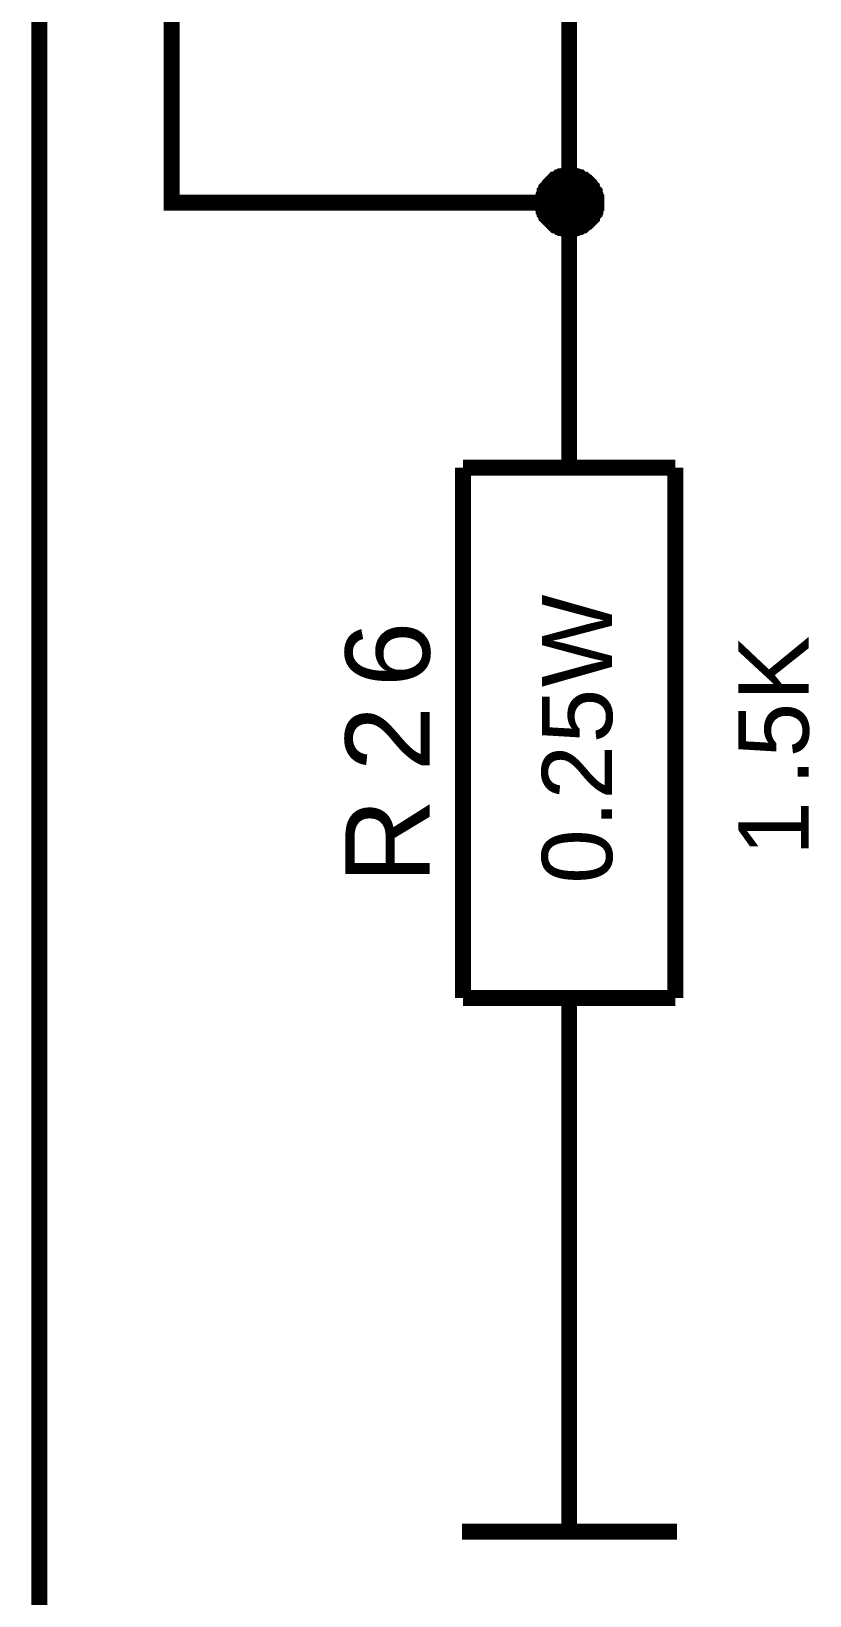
# Model space of a CAD drawing. Header units: millimetres. Extents: x -2024 to 917, y -725 to 13.
# Drawn here: x 456.93 to 471.62, y -607.58 to -578.07 of the extents above; entities that cross this region are included whole.
import ezdxf

# ---------------------------------------------------------------- set-up
doc = ezdxf.new("R2010")
doc.units = ezdxf.units.MM
doc.layers.add('Sheet', color=255, linetype='Continuous')
doc.styles.get("Standard").update_dxf_attribs({"font": 'arial.ttf'})

msp = doc.modelspace()

# ---------------------------------------------------------------- linework, layer by layer
at = {"layer": 'Sheet'}
for points, const_width in [([(467.078, -638.79), (457.082, -638.79), (457.082, -538.791)], 0.3), ([(467.078, -581.298), (459.581, -581.298), (459.581, -538.791)], 0.3), ([(467.078, -576.297), (467.078, -578.797)], 0.3), ([(467.078, -583.798), (467.078, -581.298), (467.078, -578.797)], 0.3), ([(466.582, -581.298), (466.582, -581.265), (466.582, -581.248), (466.582, -581.215), (466.598, -581.198), (466.598, -581.165), (466.598, -581.149), (466.615, -581.116), (466.615, -581.099), (466.632, -581.083), (466.648, -581.049), (466.648, -581.033), (466.665, -581.016), (466.681, -581), (466.698, -580.967), (466.714, -580.95), (466.731, -580.934), (466.747, -580.917), (466.764, -580.9), (466.781, -580.884), (466.797, -580.867), (466.814, -580.867), (466.847, -580.851), (466.863, -580.834), (466.88, -580.818), (466.913, -580.818), (466.929, -580.801), (466.946, -580.801), (466.979, -580.801), (466.996, -580.784), (467.029, -580.784), (467.045, -580.784), (467.078, -580.784)], 0.3), ([(466.582, -581.298), (466.582, -581.265), (466.582, -581.248), (466.582, -581.215), (466.598, -581.198), (466.598, -581.165), (466.598, -581.149), (466.615, -581.116), (466.615, -581.099), (466.632, -581.083), (466.648, -581.049), (466.648, -581.033), (466.665, -581.016), (466.681, -581), (466.698, -580.967), (466.714, -580.95), (466.731, -580.934), (466.747, -580.917), (466.764, -580.9), (466.781, -580.884), (466.797, -580.867), (466.814, -580.867), (466.847, -580.851), (466.863, -580.834), (466.88, -580.818), (466.913, -580.818), (466.929, -580.801), (466.946, -580.801), (466.979, -580.801), (466.996, -580.784), (467.029, -580.784), (467.045, -580.784), (467.078, -580.784)], 0.3), ([(466.582, -581.298), (466.582, -581.265), (466.582, -581.248), (466.582, -581.215), (466.598, -581.198), (466.598, -581.165), (466.598, -581.149), (466.615, -581.116), (466.615, -581.099), (466.632, -581.083), (466.648, -581.049), (466.648, -581.033), (466.665, -581.016), (466.681, -581), (466.698, -580.967), (466.714, -580.95), (466.731, -580.934), (466.747, -580.917), (466.764, -580.9), (466.781, -580.884), (466.797, -580.867), (466.814, -580.867), (466.847, -580.851), (466.863, -580.834), (466.88, -580.818), (466.913, -580.818), (466.929, -580.801), (466.946, -580.801), (466.979, -580.801), (466.996, -580.784), (467.029, -580.784), (467.045, -580.784), (467.078, -580.784)], 0.3), ([(466.582, -581.298), (466.582, -581.265), (466.582, -581.248), (466.582, -581.215), (466.598, -581.198), (466.598, -581.165), (466.598, -581.149), (466.615, -581.116), (466.615, -581.099), (466.632, -581.083), (466.648, -581.049), (466.648, -581.033), (466.665, -581.016), (466.681, -581), (466.698, -580.967), (466.714, -580.95), (466.731, -580.934), (466.747, -580.917), (466.764, -580.9), (466.781, -580.884), (466.797, -580.867), (466.814, -580.867), (466.847, -580.851), (466.863, -580.834), (466.88, -580.818), (466.913, -580.818), (466.929, -580.801), (466.946, -580.801), (466.979, -580.801), (466.996, -580.784), (467.029, -580.784), (467.045, -580.784), (467.078, -580.784)], 0.3), ([(466.582, -581.298), (466.582, -581.265), (466.582, -581.248), (466.582, -581.215), (466.598, -581.198), (466.598, -581.165), (466.598, -581.149), (466.615, -581.116), (466.615, -581.099), (466.632, -581.083), (466.648, -581.049), (466.648, -581.033), (466.665, -581.016), (466.681, -581), (466.698, -580.967), (466.714, -580.95), (466.731, -580.934), (466.747, -580.917), (466.764, -580.9), (466.781, -580.884), (466.797, -580.867), (466.814, -580.867), (466.847, -580.851), (466.863, -580.834), (466.88, -580.818), (466.913, -580.818), (466.929, -580.801), (466.946, -580.801), (466.979, -580.801), (466.996, -580.784), (467.029, -580.784), (467.045, -580.784), (467.078, -580.784)], 0.0991), ([(466.582, -581.298), (466.582, -581.265), (466.582, -581.248), (466.582, -581.215), (466.598, -581.198), (466.598, -581.165), (466.598, -581.149), (466.615, -581.116), (466.615, -581.099), (466.632, -581.083), (466.648, -581.049), (466.648, -581.033), (466.665, -581.016), (466.681, -581), (466.698, -580.967), (466.714, -580.95), (466.731, -580.934), (466.747, -580.917), (466.764, -580.9), (466.781, -580.884), (466.797, -580.867), (466.814, -580.867), (466.847, -580.851), (466.863, -580.834), (466.88, -580.818), (466.913, -580.818), (466.929, -580.801), (466.946, -580.801), (466.979, -580.801), (466.996, -580.784), (467.029, -580.784), (467.045, -580.784), (467.078, -580.784)], 0.0991), ([(466.582, -581.298), (466.582, -581.265), (466.582, -581.248), (466.582, -581.215), (466.598, -581.198), (466.598, -581.165), (466.598, -581.149), (466.615, -581.116), (466.615, -581.099), (466.632, -581.083), (466.648, -581.049), (466.648, -581.033), (466.665, -581.016), (466.681, -581), (466.698, -580.967), (466.714, -580.95), (466.731, -580.934), (466.747, -580.917), (466.764, -580.9), (466.781, -580.884), (466.797, -580.867), (466.814, -580.867), (466.847, -580.851), (466.863, -580.834), (466.88, -580.818), (466.913, -580.818), (466.929, -580.801), (466.946, -580.801), (466.979, -580.801), (466.996, -580.784), (467.029, -580.784), (467.045, -580.784), (467.078, -580.784)], 0.0991), ([(466.582, -581.298), (466.582, -581.265), (466.582, -581.248), (466.582, -581.215), (466.598, -581.198), (466.598, -581.165), (466.598, -581.149), (466.615, -581.116), (466.615, -581.099), (466.632, -581.083), (466.648, -581.049), (466.648, -581.033), (466.665, -581.016), (466.681, -581), (466.698, -580.967), (466.714, -580.95), (466.731, -580.934), (466.747, -580.917), (466.764, -580.9), (466.781, -580.884), (466.797, -580.867), (466.814, -580.867), (466.847, -580.851), (466.863, -580.834), (466.88, -580.818), (466.913, -580.818), (466.929, -580.801), (466.946, -580.801), (466.979, -580.801), (466.996, -580.784), (467.029, -580.784), (467.045, -580.784), (467.078, -580.784)], 0.0991), ([(467.078, -580.784), (467.078, -580.784)], 0.3), ([(467.078, -580.784), (467.112, -580.784), (467.128, -580.784), (467.161, -580.784), (467.178, -580.801), (467.211, -580.801), (467.227, -580.801), (467.261, -580.818), (467.277, -580.818), (467.294, -580.834), (467.327, -580.851), (467.343, -580.867), (467.36, -580.867), (467.376, -580.884), (467.409, -580.9), (467.426, -580.917), (467.443, -580.934), (467.459, -580.95), (467.476, -580.967), (467.492, -581), (467.509, -581.016), (467.509, -581.033), (467.525, -581.049), (467.542, -581.083), (467.558, -581.099), (467.558, -581.116), (467.575, -581.149), (467.575, -581.165), (467.575, -581.198), (467.592, -581.215), (467.592, -581.248), (467.592, -581.265), (467.592, -581.298)], 0.3), ([(467.078, -580.784), (467.078, -580.784)], 0.3), ([(467.078, -580.784), (467.112, -580.784), (467.128, -580.784), (467.161, -580.784), (467.178, -580.801), (467.211, -580.801), (467.227, -580.801), (467.261, -580.818), (467.277, -580.818), (467.294, -580.834), (467.327, -580.851), (467.343, -580.867), (467.36, -580.867), (467.376, -580.884), (467.409, -580.9), (467.426, -580.917), (467.443, -580.934), (467.459, -580.95), (467.476, -580.967), (467.492, -581), (467.509, -581.016), (467.509, -581.033), (467.525, -581.049), (467.542, -581.083), (467.558, -581.099), (467.558, -581.116), (467.575, -581.149), (467.575, -581.165), (467.575, -581.198), (467.592, -581.215), (467.592, -581.248), (467.592, -581.265), (467.592, -581.298)], 0.3), ([(467.078, -580.784), (467.078, -580.784)], 0.3), ([(467.078, -580.784), (467.112, -580.784), (467.128, -580.784), (467.161, -580.784), (467.178, -580.801), (467.211, -580.801), (467.227, -580.801), (467.261, -580.818), (467.277, -580.818), (467.294, -580.834), (467.327, -580.851), (467.343, -580.867), (467.36, -580.867), (467.376, -580.884), (467.409, -580.9), (467.426, -580.917), (467.443, -580.934), (467.459, -580.95), (467.476, -580.967), (467.492, -581), (467.509, -581.016), (467.509, -581.033), (467.525, -581.049), (467.542, -581.083), (467.558, -581.099), (467.558, -581.116), (467.575, -581.149), (467.575, -581.165), (467.575, -581.198), (467.592, -581.215), (467.592, -581.248), (467.592, -581.265), (467.592, -581.298)], 0.3), ([(467.078, -580.784), (467.078, -580.784)], 0.3), ([(467.078, -580.784), (467.112, -580.784), (467.128, -580.784), (467.161, -580.784), (467.178, -580.801), (467.211, -580.801), (467.227, -580.801), (467.261, -580.818), (467.277, -580.818), (467.294, -580.834), (467.327, -580.851), (467.343, -580.867), (467.36, -580.867), (467.376, -580.884), (467.409, -580.9), (467.426, -580.917), (467.443, -580.934), (467.459, -580.95), (467.476, -580.967), (467.492, -581), (467.509, -581.016), (467.509, -581.033), (467.525, -581.049), (467.542, -581.083), (467.558, -581.099), (467.558, -581.116), (467.575, -581.149), (467.575, -581.165), (467.575, -581.198), (467.592, -581.215), (467.592, -581.248), (467.592, -581.265), (467.592, -581.298)], 0.3), ([(467.078, -580.784), (467.078, -580.784)], 0.0991), ([(467.078, -580.784), (467.112, -580.784), (467.128, -580.784), (467.161, -580.784), (467.178, -580.801), (467.211, -580.801), (467.227, -580.801), (467.261, -580.818), (467.277, -580.818), (467.294, -580.834), (467.327, -580.851), (467.343, -580.867), (467.36, -580.867), (467.376, -580.884), (467.409, -580.9), (467.426, -580.917), (467.443, -580.934), (467.459, -580.95), (467.476, -580.967), (467.492, -581), (467.509, -581.016), (467.509, -581.033), (467.525, -581.049), (467.542, -581.083), (467.558, -581.099), (467.558, -581.116), (467.575, -581.149), (467.575, -581.165), (467.575, -581.198), (467.592, -581.215), (467.592, -581.248), (467.592, -581.265), (467.592, -581.298)], 0.0991), ([(467.078, -580.784), (467.078, -580.784)], 0.0991), ([(467.078, -580.784), (467.112, -580.784), (467.128, -580.784), (467.161, -580.784), (467.178, -580.801), (467.211, -580.801), (467.227, -580.801), (467.261, -580.818), (467.277, -580.818), (467.294, -580.834), (467.327, -580.851), (467.343, -580.867), (467.36, -580.867), (467.376, -580.884), (467.409, -580.9), (467.426, -580.917), (467.443, -580.934), (467.459, -580.95), (467.476, -580.967), (467.492, -581), (467.509, -581.016), (467.509, -581.033), (467.525, -581.049), (467.542, -581.083), (467.558, -581.099), (467.558, -581.116), (467.575, -581.149), (467.575, -581.165), (467.575, -581.198), (467.592, -581.215), (467.592, -581.248), (467.592, -581.265), (467.592, -581.298)], 0.0991), ([(467.078, -580.784), (467.078, -580.784)], 0.0991), ([(467.078, -580.784), (467.112, -580.784), (467.128, -580.784), (467.161, -580.784), (467.178, -580.801), (467.211, -580.801), (467.227, -580.801), (467.261, -580.818), (467.277, -580.818), (467.294, -580.834), (467.327, -580.851), (467.343, -580.867), (467.36, -580.867), (467.376, -580.884), (467.409, -580.9), (467.426, -580.917), (467.443, -580.934), (467.459, -580.95), (467.476, -580.967), (467.492, -581), (467.509, -581.016), (467.509, -581.033), (467.525, -581.049), (467.542, -581.083), (467.558, -581.099), (467.558, -581.116), (467.575, -581.149), (467.575, -581.165), (467.575, -581.198), (467.592, -581.215), (467.592, -581.248), (467.592, -581.265), (467.592, -581.298)], 0.0991), ([(467.078, -580.784), (467.078, -580.784)], 0.0991), ([(467.078, -580.784), (467.112, -580.784), (467.128, -580.784), (467.161, -580.784), (467.178, -580.801), (467.211, -580.801), (467.227, -580.801), (467.261, -580.818), (467.277, -580.818), (467.294, -580.834), (467.327, -580.851), (467.343, -580.867), (467.36, -580.867), (467.376, -580.884), (467.409, -580.9), (467.426, -580.917), (467.443, -580.934), (467.459, -580.95), (467.476, -580.967), (467.492, -581), (467.509, -581.016), (467.509, -581.033), (467.525, -581.049), (467.542, -581.083), (467.558, -581.099), (467.558, -581.116), (467.575, -581.149), (467.575, -581.165), (467.575, -581.198), (467.592, -581.215), (467.592, -581.248), (467.592, -581.265), (467.592, -581.298)], 0.0991), ([(467.078, -581.795), (467.045, -581.795), (467.029, -581.795), (466.996, -581.795), (466.979, -581.778), (466.946, -581.778), (466.929, -581.778), (466.913, -581.761), (466.88, -581.761), (466.863, -581.745), (466.847, -581.728), (466.814, -581.728), (466.797, -581.712), (466.781, -581.695), (466.764, -581.679), (466.747, -581.662), (466.731, -581.646), (466.714, -581.629), (466.698, -581.612), (466.681, -581.596), (466.665, -581.579), (466.648, -581.563), (466.648, -581.53), (466.632, -581.513), (466.615, -581.497), (466.615, -581.463), (466.598, -581.447), (466.598, -581.43), (466.598, -581.397), (466.582, -581.381), (466.582, -581.347), (466.582, -581.331), (466.582, -581.298)], 0.3), ([(466.582, -581.298), (466.582, -581.298)], 0.3), ([(467.078, -581.795), (467.045, -581.795), (467.029, -581.795), (466.996, -581.795), (466.979, -581.778), (466.946, -581.778), (466.929, -581.778), (466.913, -581.761), (466.88, -581.761), (466.863, -581.745), (466.847, -581.728), (466.814, -581.728), (466.797, -581.712), (466.781, -581.695), (466.764, -581.679), (466.747, -581.662), (466.731, -581.646), (466.714, -581.629), (466.698, -581.612), (466.681, -581.596), (466.665, -581.579), (466.648, -581.563), (466.648, -581.53), (466.632, -581.513), (466.615, -581.497), (466.615, -581.463), (466.598, -581.447), (466.598, -581.43), (466.598, -581.397), (466.582, -581.381), (466.582, -581.347), (466.582, -581.331), (466.582, -581.298)], 0.3), ([(466.582, -581.298), (466.582, -581.298)], 0.3), ([(467.078, -581.795), (467.045, -581.795), (467.029, -581.795), (466.996, -581.795), (466.979, -581.778), (466.946, -581.778), (466.929, -581.778), (466.913, -581.761), (466.88, -581.761), (466.863, -581.745), (466.847, -581.728), (466.814, -581.728), (466.797, -581.712), (466.781, -581.695), (466.764, -581.679), (466.747, -581.662), (466.731, -581.646), (466.714, -581.629), (466.698, -581.612), (466.681, -581.596), (466.665, -581.579), (466.648, -581.563), (466.648, -581.53), (466.632, -581.513), (466.615, -581.497), (466.615, -581.463), (466.598, -581.447), (466.598, -581.43), (466.598, -581.397), (466.582, -581.381), (466.582, -581.347), (466.582, -581.331), (466.582, -581.298)], 0.3), ([(466.582, -581.298), (466.582, -581.298)], 0.3), ([(467.078, -581.795), (467.045, -581.795), (467.029, -581.795), (466.996, -581.795), (466.979, -581.778), (466.946, -581.778), (466.929, -581.778), (466.913, -581.761), (466.88, -581.761), (466.863, -581.745), (466.847, -581.728), (466.814, -581.728), (466.797, -581.712), (466.781, -581.695), (466.764, -581.679), (466.747, -581.662), (466.731, -581.646), (466.714, -581.629), (466.698, -581.612), (466.681, -581.596), (466.665, -581.579), (466.648, -581.563), (466.648, -581.53), (466.632, -581.513), (466.615, -581.497), (466.615, -581.463), (466.598, -581.447), (466.598, -581.43), (466.598, -581.397), (466.582, -581.381), (466.582, -581.347), (466.582, -581.331), (466.582, -581.298)], 0.3), ([(466.582, -581.298), (466.582, -581.298)], 0.3), ([(467.078, -581.795), (467.045, -581.795), (467.029, -581.795), (466.996, -581.795), (466.979, -581.778), (466.946, -581.778), (466.929, -581.778), (466.913, -581.761), (466.88, -581.761), (466.863, -581.745), (466.847, -581.728), (466.814, -581.728), (466.797, -581.712), (466.781, -581.695), (466.764, -581.679), (466.747, -581.662), (466.731, -581.646), (466.714, -581.629), (466.698, -581.612), (466.681, -581.596), (466.665, -581.579), (466.648, -581.563), (466.648, -581.53), (466.632, -581.513), (466.615, -581.497), (466.615, -581.463), (466.598, -581.447), (466.598, -581.43), (466.598, -581.397), (466.582, -581.381), (466.582, -581.347), (466.582, -581.331), (466.582, -581.298)], 0.0991), ([(466.582, -581.298), (466.582, -581.298)], 0.0991), ([(467.078, -581.795), (467.045, -581.795), (467.029, -581.795), (466.996, -581.795), (466.979, -581.778), (466.946, -581.778), (466.929, -581.778), (466.913, -581.761), (466.88, -581.761), (466.863, -581.745), (466.847, -581.728), (466.814, -581.728), (466.797, -581.712), (466.781, -581.695), (466.764, -581.679), (466.747, -581.662), (466.731, -581.646), (466.714, -581.629), (466.698, -581.612), (466.681, -581.596), (466.665, -581.579), (466.648, -581.563), (466.648, -581.53), (466.632, -581.513), (466.615, -581.497), (466.615, -581.463), (466.598, -581.447), (466.598, -581.43), (466.598, -581.397), (466.582, -581.381), (466.582, -581.347), (466.582, -581.331), (466.582, -581.298)], 0.0991), ([(466.582, -581.298), (466.582, -581.298)], 0.0991), ([(467.078, -581.795), (467.045, -581.795), (467.029, -581.795), (466.996, -581.795), (466.979, -581.778), (466.946, -581.778), (466.929, -581.778), (466.913, -581.761), (466.88, -581.761), (466.863, -581.745), (466.847, -581.728), (466.814, -581.728), (466.797, -581.712), (466.781, -581.695), (466.764, -581.679), (466.747, -581.662), (466.731, -581.646), (466.714, -581.629), (466.698, -581.612), (466.681, -581.596), (466.665, -581.579), (466.648, -581.563), (466.648, -581.53), (466.632, -581.513), (466.615, -581.497), (466.615, -581.463), (466.598, -581.447), (466.598, -581.43), (466.598, -581.397), (466.582, -581.381), (466.582, -581.347), (466.582, -581.331), (466.582, -581.298)], 0.0991), ([(466.582, -581.298), (466.582, -581.298)], 0.0991), ([(467.078, -581.795), (467.045, -581.795), (467.029, -581.795), (466.996, -581.795), (466.979, -581.778), (466.946, -581.778), (466.929, -581.778), (466.913, -581.761), (466.88, -581.761), (466.863, -581.745), (466.847, -581.728), (466.814, -581.728), (466.797, -581.712), (466.781, -581.695), (466.764, -581.679), (466.747, -581.662), (466.731, -581.646), (466.714, -581.629), (466.698, -581.612), (466.681, -581.596), (466.665, -581.579), (466.648, -581.563), (466.648, -581.53), (466.632, -581.513), (466.615, -581.497), (466.615, -581.463), (466.598, -581.447), (466.598, -581.43), (466.598, -581.397), (466.582, -581.381), (466.582, -581.347), (466.582, -581.331), (466.582, -581.298)], 0.0991), ([(466.582, -581.298), (466.582, -581.298)], 0.0991), ([(467.592, -581.298), (467.592, -581.331), (467.592, -581.347), (467.592, -581.381), (467.575, -581.397), (467.575, -581.43), (467.575, -581.447), (467.558, -581.463), (467.558, -581.497), (467.542, -581.513), (467.525, -581.53), (467.509, -581.563), (467.509, -581.579), (467.492, -581.596), (467.476, -581.612), (467.459, -581.629), (467.443, -581.646), (467.426, -581.662), (467.409, -581.679), (467.376, -581.695), (467.36, -581.712), (467.343, -581.728), (467.327, -581.728), (467.294, -581.745), (467.277, -581.761), (467.261, -581.761), (467.227, -581.778), (467.211, -581.778), (467.178, -581.778), (467.161, -581.795), (467.128, -581.795), (467.112, -581.795), (467.078, -581.795)], 0.3), ([(467.592, -581.298), (467.592, -581.331), (467.592, -581.347), (467.592, -581.381), (467.575, -581.397), (467.575, -581.43), (467.575, -581.447), (467.558, -581.463), (467.558, -581.497), (467.542, -581.513), (467.525, -581.53), (467.509, -581.563), (467.509, -581.579), (467.492, -581.596), (467.476, -581.612), (467.459, -581.629), (467.443, -581.646), (467.426, -581.662), (467.409, -581.679), (467.376, -581.695), (467.36, -581.712), (467.343, -581.728), (467.327, -581.728), (467.294, -581.745), (467.277, -581.761), (467.261, -581.761), (467.227, -581.778), (467.211, -581.778), (467.178, -581.778), (467.161, -581.795), (467.128, -581.795), (467.112, -581.795), (467.078, -581.795)], 0.3), ([(467.592, -581.298), (467.592, -581.331), (467.592, -581.347), (467.592, -581.381), (467.575, -581.397), (467.575, -581.43), (467.575, -581.447), (467.558, -581.463), (467.558, -581.497), (467.542, -581.513), (467.525, -581.53), (467.509, -581.563), (467.509, -581.579), (467.492, -581.596), (467.476, -581.612), (467.459, -581.629), (467.443, -581.646), (467.426, -581.662), (467.409, -581.679), (467.376, -581.695), (467.36, -581.712), (467.343, -581.728), (467.327, -581.728), (467.294, -581.745), (467.277, -581.761), (467.261, -581.761), (467.227, -581.778), (467.211, -581.778), (467.178, -581.778), (467.161, -581.795), (467.128, -581.795), (467.112, -581.795), (467.078, -581.795)], 0.3), ([(467.592, -581.298), (467.592, -581.331), (467.592, -581.347), (467.592, -581.381), (467.575, -581.397), (467.575, -581.43), (467.575, -581.447), (467.558, -581.463), (467.558, -581.497), (467.542, -581.513), (467.525, -581.53), (467.509, -581.563), (467.509, -581.579), (467.492, -581.596), (467.476, -581.612), (467.459, -581.629), (467.443, -581.646), (467.426, -581.662), (467.409, -581.679), (467.376, -581.695), (467.36, -581.712), (467.343, -581.728), (467.327, -581.728), (467.294, -581.745), (467.277, -581.761), (467.261, -581.761), (467.227, -581.778), (467.211, -581.778), (467.178, -581.778), (467.161, -581.795), (467.128, -581.795), (467.112, -581.795), (467.078, -581.795)], 0.3), ([(467.592, -581.298), (467.592, -581.331), (467.592, -581.347), (467.592, -581.381), (467.575, -581.397), (467.575, -581.43), (467.575, -581.447), (467.558, -581.463), (467.558, -581.497), (467.542, -581.513), (467.525, -581.53), (467.509, -581.563), (467.509, -581.579), (467.492, -581.596), (467.476, -581.612), (467.459, -581.629), (467.443, -581.646), (467.426, -581.662), (467.409, -581.679), (467.376, -581.695), (467.36, -581.712), (467.343, -581.728), (467.327, -581.728), (467.294, -581.745), (467.277, -581.761), (467.261, -581.761), (467.227, -581.778), (467.211, -581.778), (467.178, -581.778), (467.161, -581.795), (467.128, -581.795), (467.112, -581.795), (467.078, -581.795)], 0.0991), ([(467.592, -581.298), (467.592, -581.331), (467.592, -581.347), (467.592, -581.381), (467.575, -581.397), (467.575, -581.43), (467.575, -581.447), (467.558, -581.463), (467.558, -581.497), (467.542, -581.513), (467.525, -581.53), (467.509, -581.563), (467.509, -581.579), (467.492, -581.596), (467.476, -581.612), (467.459, -581.629), (467.443, -581.646), (467.426, -581.662), (467.409, -581.679), (467.376, -581.695), (467.36, -581.712), (467.343, -581.728), (467.327, -581.728), (467.294, -581.745), (467.277, -581.761), (467.261, -581.761), (467.227, -581.778), (467.211, -581.778), (467.178, -581.778), (467.161, -581.795), (467.128, -581.795), (467.112, -581.795), (467.078, -581.795)], 0.0991), ([(467.592, -581.298), (467.592, -581.331), (467.592, -581.347), (467.592, -581.381), (467.575, -581.397), (467.575, -581.43), (467.575, -581.447), (467.558, -581.463), (467.558, -581.497), (467.542, -581.513), (467.525, -581.53), (467.509, -581.563), (467.509, -581.579), (467.492, -581.596), (467.476, -581.612), (467.459, -581.629), (467.443, -581.646), (467.426, -581.662), (467.409, -581.679), (467.376, -581.695), (467.36, -581.712), (467.343, -581.728), (467.327, -581.728), (467.294, -581.745), (467.277, -581.761), (467.261, -581.761), (467.227, -581.778), (467.211, -581.778), (467.178, -581.778), (467.161, -581.795), (467.128, -581.795), (467.112, -581.795), (467.078, -581.795)], 0.0991), ([(467.592, -581.298), (467.592, -581.331), (467.592, -581.347), (467.592, -581.381), (467.575, -581.397), (467.575, -581.43), (467.575, -581.447), (467.558, -581.463), (467.558, -581.497), (467.542, -581.513), (467.525, -581.53), (467.509, -581.563), (467.509, -581.579), (467.492, -581.596), (467.476, -581.612), (467.459, -581.629), (467.443, -581.646), (467.426, -581.662), (467.409, -581.679), (467.376, -581.695), (467.36, -581.712), (467.343, -581.728), (467.327, -581.728), (467.294, -581.745), (467.277, -581.761), (467.261, -581.761), (467.227, -581.778), (467.211, -581.778), (467.178, -581.778), (467.161, -581.795), (467.128, -581.795), (467.112, -581.795), (467.078, -581.795)], 0.0991), ([(467.592, -581.298), (467.592, -581.298), (467.592, -581.298), (467.592, -581.298), (467.592, -581.298), (467.592, -581.298), (467.592, -581.298), (467.592, -581.298), (467.592, -581.298), (467.592, -581.298), (467.592, -581.298), (467.592, -581.298), (467.592, -581.298), (467.592, -581.298), (467.592, -581.298), (467.592, -581.298), (467.592, -581.298), (467.592, -581.298), (467.592, -581.298), (467.592, -581.298), (467.592, -581.298), (467.592, -581.298), (467.592, -581.298), (467.592, -581.298), (467.592, -581.298), (467.592, -581.298), (467.592, -581.298), (467.592, -581.298), (467.592, -581.298), (467.592, -581.298), (467.592, -581.298), (467.592, -581.298), (467.592, -581.298)], 0.3), ([(467.592, -581.298), (467.592, -581.298)], 0.3), ([(467.592, -581.298), (467.592, -581.298), (467.592, -581.298), (467.592, -581.298), (467.592, -581.298), (467.592, -581.298), (467.592, -581.298), (467.592, -581.298), (467.592, -581.298), (467.592, -581.298), (467.592, -581.298), (467.592, -581.298), (467.592, -581.298), (467.592, -581.298), (467.592, -581.298), (467.592, -581.298), (467.592, -581.298), (467.592, -581.298), (467.592, -581.298), (467.592, -581.298), (467.592, -581.298), (467.592, -581.298), (467.592, -581.298), (467.592, -581.298), (467.592, -581.298), (467.592, -581.298), (467.592, -581.298), (467.592, -581.298), (467.592, -581.298), (467.592, -581.298), (467.592, -581.298), (467.592, -581.298), (467.592, -581.298)], 0.3), ([(467.592, -581.298), (467.592, -581.298)], 0.3), ([(467.592, -581.298), (467.592, -581.298), (467.592, -581.298), (467.592, -581.298), (467.592, -581.298), (467.592, -581.298), (467.592, -581.298), (467.592, -581.298), (467.592, -581.298), (467.592, -581.298), (467.592, -581.298), (467.592, -581.298), (467.592, -581.298), (467.592, -581.298), (467.592, -581.298), (467.592, -581.298), (467.592, -581.298), (467.592, -581.298), (467.592, -581.298), (467.592, -581.298), (467.592, -581.298), (467.592, -581.298), (467.592, -581.298), (467.592, -581.298), (467.592, -581.298), (467.592, -581.298), (467.592, -581.298), (467.592, -581.298), (467.592, -581.298), (467.592, -581.298), (467.592, -581.298), (467.592, -581.298), (467.592, -581.298)], 0.3), ([(467.592, -581.298), (467.592, -581.298)], 0.3), ([(467.592, -581.298), (467.592, -581.298), (467.592, -581.298), (467.592, -581.298), (467.592, -581.298), (467.592, -581.298), (467.592, -581.298), (467.592, -581.298), (467.592, -581.298), (467.592, -581.298), (467.592, -581.298), (467.592, -581.298), (467.592, -581.298), (467.592, -581.298), (467.592, -581.298), (467.592, -581.298), (467.592, -581.298), (467.592, -581.298), (467.592, -581.298), (467.592, -581.298), (467.592, -581.298), (467.592, -581.298), (467.592, -581.298), (467.592, -581.298), (467.592, -581.298), (467.592, -581.298), (467.592, -581.298), (467.592, -581.298), (467.592, -581.298), (467.592, -581.298), (467.592, -581.298), (467.592, -581.298), (467.592, -581.298)], 0.3), ([(467.592, -581.298), (467.592, -581.298)], 0.3), ([(467.592, -581.298), (467.592, -581.298), (467.592, -581.298), (467.592, -581.298), (467.592, -581.298), (467.592, -581.298), (467.592, -581.298), (467.592, -581.298), (467.592, -581.298), (467.592, -581.298), (467.592, -581.298), (467.592, -581.298), (467.592, -581.298), (467.592, -581.298), (467.592, -581.298), (467.592, -581.298), (467.592, -581.298), (467.592, -581.298), (467.592, -581.298), (467.592, -581.298), (467.592, -581.298), (467.592, -581.298), (467.592, -581.298), (467.592, -581.298), (467.592, -581.298), (467.592, -581.298), (467.592, -581.298), (467.592, -581.298), (467.592, -581.298), (467.592, -581.298), (467.592, -581.298), (467.592, -581.298), (467.592, -581.298)], 0.0991), ([(467.592, -581.298), (467.592, -581.298)], 0.0991), ([(467.592, -581.298), (467.592, -581.298), (467.592, -581.298), (467.592, -581.298), (467.592, -581.298), (467.592, -581.298), (467.592, -581.298), (467.592, -581.298), (467.592, -581.298), (467.592, -581.298), (467.592, -581.298), (467.592, -581.298), (467.592, -581.298), (467.592, -581.298), (467.592, -581.298), (467.592, -581.298), (467.592, -581.298), (467.592, -581.298), (467.592, -581.298), (467.592, -581.298), (467.592, -581.298), (467.592, -581.298), (467.592, -581.298), (467.592, -581.298), (467.592, -581.298), (467.592, -581.298), (467.592, -581.298), (467.592, -581.298), (467.592, -581.298), (467.592, -581.298), (467.592, -581.298), (467.592, -581.298), (467.592, -581.298)], 0.0991), ([(467.592, -581.298), (467.592, -581.298)], 0.0991), ([(467.592, -581.298), (467.592, -581.298), (467.592, -581.298), (467.592, -581.298), (467.592, -581.298), (467.592, -581.298), (467.592, -581.298), (467.592, -581.298), (467.592, -581.298), (467.592, -581.298), (467.592, -581.298), (467.592, -581.298), (467.592, -581.298), (467.592, -581.298), (467.592, -581.298), (467.592, -581.298), (467.592, -581.298), (467.592, -581.298), (467.592, -581.298), (467.592, -581.298), (467.592, -581.298), (467.592, -581.298), (467.592, -581.298), (467.592, -581.298), (467.592, -581.298), (467.592, -581.298), (467.592, -581.298), (467.592, -581.298), (467.592, -581.298), (467.592, -581.298), (467.592, -581.298), (467.592, -581.298), (467.592, -581.298)], 0.0991), ([(467.592, -581.298), (467.592, -581.298)], 0.0991), ([(467.592, -581.298), (467.592, -581.298), (467.592, -581.298), (467.592, -581.298), (467.592, -581.298), (467.592, -581.298), (467.592, -581.298), (467.592, -581.298), (467.592, -581.298), (467.592, -581.298), (467.592, -581.298), (467.592, -581.298), (467.592, -581.298), (467.592, -581.298), (467.592, -581.298), (467.592, -581.298), (467.592, -581.298), (467.592, -581.298), (467.592, -581.298), (467.592, -581.298), (467.592, -581.298), (467.592, -581.298), (467.592, -581.298), (467.592, -581.298), (467.592, -581.298), (467.592, -581.298), (467.592, -581.298), (467.592, -581.298), (467.592, -581.298), (467.592, -581.298), (467.592, -581.298), (467.592, -581.298), (467.592, -581.298)], 0.0991), ([(467.592, -581.298), (467.592, -581.298)], 0.0991), ([(467.078, -586.299), (467.078, -583.798)], 0.3), ([(465.076, -586.299), (469.081, -586.299)], 0.3), ([(465.076, -596.3), (465.076, -586.299)], 0.3), ([(469.081, -596.3), (469.081, -586.299)], 0.3), ([(465.076, -596.3), (469.081, -596.3)], 0.3), ([(467.078, -596.3), (467.078, -598.801)], 0.3), ([(467.078, -601.301), (467.078, -598.801)], 0.3), ([(467.078, -601.301), (467.078, -606.368)], 0.3), ([(465.059, -606.368), (469.114, -606.368)], 0.3)]:
    msp.add_lwpolyline(points, dxfattribs=dict(at, const_width=const_width))
at = {"layer": 'Sheet', "const_width": 0.508}
msp.add_lwpolyline([(466.832, -581.286, 1), (467.34, -581.286, 1)], format="xyb", close=True, dxfattribs=at)

# ---------------------------------------------------------------- texts
at = {"layer": 'Sheet'}
for s, height, p in [('W', 1.325, (467.889, -590.438)), ('6', 1.59, (464.447, -590.438)), ('K', 1.325, (471.597, -590.703)), ('5', 1.325, (467.889, -591.498)), ('2', 1.59, (464.447, -592.028)), ('5', 1.325, (471.597, -591.763)), ('2', 1.325, (467.889, -592.558)), ('.', 1.325, (471.597, -592.293)), ('R', 1.59, (464.447, -594.147)), ('.', 1.325, (467.889, -593.088)), ('1', 1.325, (471.597, -593.618)), ('0', 1.325, (467.889, -594.147))]:
    msp.add_text(s, height=height, rotation=90, dxfattribs=at).set_placement(p)

doc.saveas('drawing.dxf')
